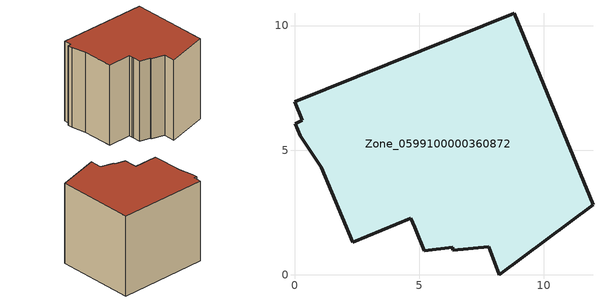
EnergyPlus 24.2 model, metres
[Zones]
Zone_0599100000360872
 floor ground (C_G): 11.98,2.81 8.22,0 7.79,1.13 6.36,0.98 6.34,1.1 5.21,0.97 4.87,1.81 4.82,1.9 4.66,2.27 2.34,1.31 1.07,4.32 0.23,5.58 0.04,6.05 0.3,6.19 0,6.94 8.83,10.49 z0
 wall outside (C_F): 0.3,6.19 0.04,6.05 0.23,5.58 1.07,4.32 2.34,1.31 4.66,2.27 4.82,1.9 4.87,1.81 5.21,0.97 6.34,1.1 6.36,0.98 7.79,1.13 8.22,0 11.98,2.81 8.83,10.49 0,6.94 0.3,6.19 z0:8.64
 roof outside (C_R): 11.98,2.81 8.83,10.49 0,6.94 0.3,6.19 0.04,6.05 0.23,5.58 1.07,4.32 2.34,1.31 4.66,2.27 4.82,1.9 4.87,1.81 5.21,0.97 6.34,1.1 6.36,0.98 7.79,1.13 8.22,0 z8.64
[BUILDING]
Pand.0599100000360872: North Axis=0; Terrain=City; Loads Convergence Tolerance Value=0.04; Temperature Convergence Tolerance Value=0.4; Solar Distribution=FullExterior; Maximum Number of Warmup Days=25; Minimum Number of Warmup Days=1
[Site:Location]
Rotterdam.The.Hague.AP_ZH_NLD Design_Conditions: Latitude=51.96; Longitude=4.45; Time Zone=1; Elevation=-4.5
[SITE:GROUNDTEMPERATURE:BUILDINGSURFACE]
18, 18, 18, 18, 18, 18, 18, 18, 18, 18, 18, 18
[MATERIAL] Thermal Absorptance=0.9; Solar Absorptance=0.7; Visible Absorptance=0.7
Name | Roughness | Thickness | Conductivity | Density | Specific Heat
G.TC.1992-2005 | MediumSmooth | 0.15 | 0.06 | 540 | 1210
F.TC.1992-2005 | Rough | 0.3 | 0.12 | 1920 | 840
R.TC.1992-2005 | MediumRough | 0.2 | 0.08 | 1500 | 1000
[CONSTRUCTION]
C_G: G.TC.1992-2005
C_F: F.TC.1992-2005
C_R: R.TC.1992-2005
[ZONE]
Zone_0599100000360872: Type=1; Multiplier=1; Ceiling Height=Autocalculate; Volume=Autocalculate; Floor Area=autocalculate; Part of Total Floor Area=Yes
[ZONEINFILTRATION:DESIGNFLOWRATE]
Infil_Zone_0599100000360872: Zone or ZoneList or Space or SpaceList=Zone_0599100000360872; Schedule=AlwaysOn; Design Flow Rate Calculation Method=Flow/Area; Flow Rate per Floor Area=0.0015; Constant Term Coefficient=1; Temperature Term Coefficient=0; Velocity Term Coefficient=0; Velocity Squared Term Coefficient=0
[HVACTEMPLATE:ZONE:IDEALLOADSAIRSYSTEM]
Zone_0599100000360872: Maximum Heating Supply Air Temperature=50; Minimum Cooling Supply Air Temperature=13; Maximum Heating Supply Air Humidity Ratio=0.0156; Minimum Cooling Supply Air Humidity Ratio=0.0077; Heating Limit=NoLimit; Cooling Limit=NoLimit; Dehumidification Control Type=ConstantSensibleHeatRatio; Cooling Sensible Heat Ratio=0.7; Dehumidification Setpoint=60; Humidification Control Type=None; Humidification Setpoint=30; Outdoor Air Method=None; Outdoor Air Flow Rate per Person=0.00944; Outdoor Air Flow Rate per Zone Floor Area=0; Outdoor Air Flow Rate per Zone=0; Demand Controlled Ventilation Type=None; Outdoor Air Economizer Type=NoEconomizer; Heat Recovery Type=None; Sensible Heat Recovery Effectiveness=0.7; Latent Heat Recovery Effectiveness=0.65
[ZONECONTROL:THERMOSTAT]
ThermostatControl_Zone_0599100000360872: Zone or ZoneList=Zone_0599100000360872; Control Type Schedule=DualSetpointControlType; Control 1=Thermostat_Zone_0599100000360872; Temperature Difference Between Cutout And Setpoint=0
[THERMOSTATSETPOINT:DUALSETPOINT]
Thermostat_Zone_0599100000360872: Heating Setpoint Temperature Schedule=HeatingSetpoint_Zone_0599100000360872; Cooling Setpoint Temperature Schedule=CoolingSetpoint_Zone_0599100000360872
[SCHEDULE:COMPACT]
HeatingSetpoint_Zone_0599100000360872: Through: 12/31, For: AllDays, Until: 24:00, 21
CoolingSetpoint_Zone_0599100000360872: Through: 12/31, For: AllDays, Until: 24:00, 24
DualSetpointControlType: Through: 12/31, For: AllDays, Until: 24:00, 4
AlwaysOn: Through: 12/31, For: AllDays, Until: 24:00, 1
